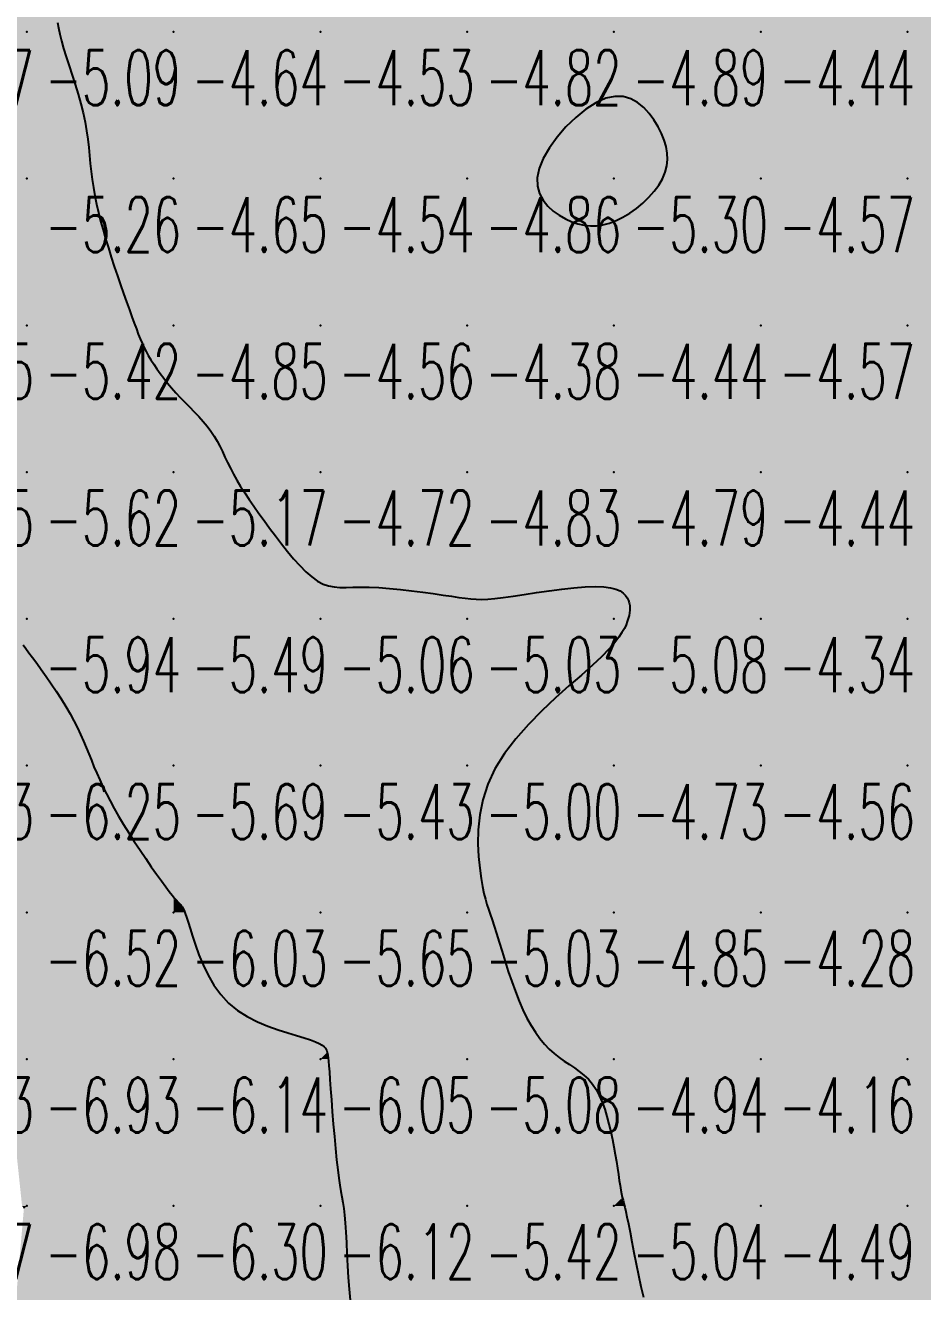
# Model space of a CAD drawing. Header units: millimetres. Extents: x 88261 to 90953, y 390274 to 392322.
# Drawn here: x 90060.1 to 90121.3, y 391551.4 to 391637.7 of the extents above; entities that cross this region are included whole.
import ezdxf
from ezdxf.enums import TextEntityAlignment as Align

# ---------------------------------------------------------------- set-up
doc = ezdxf.new("R2010")
doc.units = ezdxf.units.MM
doc.header["$LTSCALE"] = 25
for name, color, linetype in [('CN_03_00', 7, 'Continuous'), ('CN_04_00', 242, 'Continuous'), ('COTEAlt', 7, 'Continuous'), ('TN_COLORIAGE', 7, 'Continuous')]:
    doc.layers.add(name, color=color, linetype=linetype)
doc.styles.add('Simplex 1.0', font='Simplex.shx', dxfattribs={"width": 0.99, "height": 2.5})
doc.styles.get("Standard").update_dxf_attribs({"font": 'times.ttf'})

# ---------------------------------------------------------------- blocks, each defined once
blk = doc.blocks.new('COTE')
at = {"color": 0}
blk.add_point((0, 0), dxfattribs=at)
at = {"layer": 'COTEAlt'}
blk.add_attdef('ALT', text='', height=3.75, dxfattribs=at).set_placement((1.25, -1.25), align=Align.TOP_LEFT)

msp = doc.modelspace()

# ---------------------------------------------------------------- linework, layer by layer
at = {"layer": 'CN_03_00', "elevation": -6, "flags": 128}
msp.add_lwpolyline([(90059.999, 391595.463), (90060.183, 391595.22), (90060.397, 391594.936), (90060.644, 391594.602), (90060.927, 391594.217), (90061.237, 391593.785), (90061.567, 391593.317), (90061.908, 391592.823), (90062.25, 391592.312), (90062.585, 391591.793), (90062.905, 391591.276), (90063.2, 391590.77), (90063.464, 391590.283), (90063.7, 391589.813), (90063.913, 391589.357), (90064.109, 391588.912), (90064.293, 391588.474), (90064.47, 391588.039), (90064.646, 391587.605), (90064.827, 391587.167), (90065.016, 391586.723), (90065.218, 391586.269), (90065.435, 391585.804), (90065.669, 391585.326), (90065.923, 391584.832), (90066.2, 391584.32), (90066.503, 391583.788), (90066.833, 391583.233), (90067.192, 391582.656), (90067.572, 391582.066), (90067.961, 391581.478), (90068.352, 391580.903), (90068.732, 391580.353), (90069.092, 391579.843), (90069.423, 391579.384), (90069.713, 391578.99), (90069.956, 391578.668), (90070.154, 391578.414), (90070.314, 391578.217), (90070.441, 391578.068), (90070.541, 391577.956), (90070.621, 391577.871), (90070.685, 391577.804), (90070.74, 391577.746), (90070.792, 391577.685), (90070.844, 391577.609), (90070.9, 391577.506), (90070.964, 391577.363), (90071.041, 391577.169), (90071.133, 391576.909), (90071.245, 391576.572), (90071.38, 391576.144), (90071.543, 391575.62), (90071.74, 391575.017), (90071.977, 391574.359), (90072.261, 391573.669), (90072.598, 391572.97), (90072.994, 391572.287), (90073.456, 391571.644), (90073.99, 391571.063), (90074.598, 391570.563), (90075.262, 391570.14), (90075.96, 391569.785), (90076.668, 391569.488), (90077.364, 391569.24), (90078.025, 391569.033), (90078.629, 391568.855), (90079.153, 391568.699), (90079.58, 391568.556), (90079.916, 391568.424), (90080.173, 391568.302), (90080.363, 391568.189), (90080.497, 391568.084), (90080.589, 391567.987), (90080.648, 391567.896), (90080.689, 391567.81), (90080.719, 391567.726), (90080.744, 391567.63), (90080.766, 391567.505), (90080.787, 391567.334), (90080.808, 391567.101), (90080.832, 391566.788), (90080.862, 391566.379), (90080.899, 391565.858), (90080.946, 391565.215), (90081, 391564.473), (90081.062, 391563.665), (90081.129, 391562.82), (90081.2, 391561.969), (90081.275, 391561.145), (90081.351, 391560.378), (90081.428, 391559.698), (90081.504, 391559.128), (90081.579, 391558.648), (90081.65, 391558.231), (90081.719, 391557.848), (90081.783, 391557.47), (90081.842, 391557.069), (90081.896, 391556.616), (90081.942, 391556.083), (90081.982, 391555.451), (90082.018, 391554.737), (90082.055, 391553.966), (90082.095, 391553.163), (90082.142, 391552.355), (90082.202, 391551.568), (90082.277, 391550.826)], dxfattribs=at)
at = {"layer": 'CN_04_00', "elevation": -5, "flags": 128}
msp.add_lwpolyline([(90062.339, 391637.88), (90062.404, 391637.509), (90062.489, 391637.093), (90062.603, 391636.627), (90062.752, 391636.106), (90062.929, 391635.538), (90063.126, 391634.933), (90063.334, 391634.301), (90063.544, 391633.653), (90063.746, 391632.999), (90063.932, 391632.349), (90064.093, 391631.714), (90064.222, 391631.1), (90064.323, 391630.508), (90064.402, 391629.932), (90064.467, 391629.37), (90064.522, 391628.818), (90064.576, 391628.271), (90064.633, 391627.725), (90064.701, 391627.178), (90064.785, 391626.626), (90064.886, 391626.067), (90065.002, 391625.5), (90065.134, 391624.925), (90065.281, 391624.34), (90065.442, 391623.745), (90065.616, 391623.139), (90065.804, 391622.52), (90066.003, 391621.89), (90066.211, 391621.255), (90066.424, 391620.624), (90066.637, 391620.005), (90066.847, 391619.407), (90067.049, 391618.838), (90067.239, 391618.307), (90067.414, 391617.822), (90067.571, 391617.388), (90067.713, 391617.001), (90067.845, 391616.652), (90067.972, 391616.333), (90068.098, 391616.035), (90068.23, 391615.75), (90068.371, 391615.47), (90068.526, 391615.187), (90068.7, 391614.894), (90068.892, 391614.59), (90069.102, 391614.279), (90069.33, 391613.961), (90069.574, 391613.637), (90069.835, 391613.311), (90070.111, 391612.984), (90070.402, 391612.656), (90070.706, 391612.33), (90071.02, 391612.006), (90071.337, 391611.681), (90071.652, 391611.357), (90071.959, 391611.03), (90072.254, 391610.702), (90072.53, 391610.371), (90072.782, 391610.036), (90073.007, 391609.696), (90073.21, 391609.351), (90073.397, 391608.999), (90073.574, 391608.639), (90073.75, 391608.272), (90073.929, 391607.894), (90074.12, 391607.506), (90074.328, 391607.107), (90074.56, 391606.695), (90074.815, 391606.27), (90075.093, 391605.832), (90075.393, 391605.38), (90075.713, 391604.913), (90076.054, 391604.431), (90076.413, 391603.934), (90076.791, 391603.421), (90077.185, 391602.893), (90077.592, 391602.362), (90078.007, 391601.84), (90078.427, 391601.34), (90078.846, 391600.875), (90079.26, 391600.457), (90079.665, 391600.101), (90080.056, 391599.818), (90080.432, 391599.617), (90080.803, 391599.487), (90081.179, 391599.415), (90081.573, 391599.386), (90081.998, 391599.385), (90082.465, 391599.398), (90082.986, 391599.41), (90083.574, 391599.406), (90084.234, 391599.376), (90084.951, 391599.321), (90085.702, 391599.247), (90086.465, 391599.159), (90087.217, 391599.063), (90087.937, 391598.963), (90088.602, 391598.867), (90089.191, 391598.778), (90089.688, 391598.702), (90090.113, 391598.642), (90090.494, 391598.598), (90090.858, 391598.574), (90091.232, 391598.57), (90091.644, 391598.588), (90092.121, 391598.631), (90092.691, 391598.7), (90093.371, 391598.796), (90094.141, 391598.909), (90094.971, 391599.032), (90095.831, 391599.154), (90096.692, 391599.266), (90097.523, 391599.359), (90098.295, 391599.422), (90098.977, 391599.447), (90099.547, 391599.427), (90100.011, 391599.366), (90100.379, 391599.27), (90100.665, 391599.145), (90100.881, 391598.999), (90101.039, 391598.838), (90101.151, 391598.669), (90101.23, 391598.498), (90101.285, 391598.33), (90101.321, 391598.164), (90101.336, 391597.997), (90101.334, 391597.828), (90101.313, 391597.653), (90101.276, 391597.47), (90101.223, 391597.276), (90101.154, 391597.068), (90101.069, 391596.844), (90100.954, 391596.594), (90100.794, 391596.311), (90100.574, 391595.985), (90100.277, 391595.609), (90099.888, 391595.172), (90099.392, 391594.666), (90098.774, 391594.083), (90098.026, 391593.416), (90097.178, 391592.671), (90096.269, 391591.857), (90095.336, 391590.981), (90094.419, 391590.052), (90093.555, 391589.078), (90092.784, 391588.068), (90092.142, 391587.031), (90091.659, 391585.975), (90091.324, 391584.918), (90091.114, 391583.878), (90091.008, 391582.872), (90090.985, 391581.92), (90091.023, 391581.038), (90091.1, 391580.246), (90091.196, 391579.561), (90091.293, 391578.995), (90091.388, 391578.527), (90091.486, 391578.132), (90091.588, 391577.782), (90091.697, 391577.451), (90091.815, 391577.113), (90091.945, 391576.742), (90092.09, 391576.309), (90092.252, 391575.796), (90092.43, 391575.213), (90092.623, 391574.577), (90092.83, 391573.905), (90093.051, 391573.214), (90093.284, 391572.521), (90093.529, 391571.842), (90093.784, 391571.195), (90094.049, 391570.595), (90094.323, 391570.041), (90094.607, 391569.533), (90094.901, 391569.069), (90095.204, 391568.647), (90095.517, 391568.266), (90095.84, 391567.924), (90096.173, 391567.618), (90096.515, 391567.347), (90096.862, 391567.101), (90097.21, 391566.869), (90097.553, 391566.64), (90097.886, 391566.404), (90098.204, 391566.15), (90098.504, 391565.867), (90098.779, 391565.544), (90099.026, 391565.174), (90099.247, 391564.761), (90099.443, 391564.312), (90099.617, 391563.834), (90099.771, 391563.334), (90099.908, 391562.819), (90100.03, 391562.296), (90100.14, 391561.773), (90100.239, 391561.256), (90100.328, 391560.752), (90100.409, 391560.266), (90100.483, 391559.804), (90100.55, 391559.373), (90100.611, 391558.978), (90100.667, 391558.625), (90100.718, 391558.32), (90100.767, 391558.064), (90100.816, 391557.841), (90100.866, 391557.631), (90100.92, 391557.411), (90100.981, 391557.161), (90101.051, 391556.86), (90101.134, 391556.486), (90101.23, 391556.019), (90101.342, 391555.446), (90101.47, 391554.783), (90101.61, 391554.057), (90101.761, 391553.292), (90101.921, 391552.514), (90102.088, 391551.749), (90102.259, 391551.021)], dxfattribs=at)
msp.add_lwpolyline([(90097.374, 391624.305), (90097.796, 391624.16), (90098.217, 391624.064), (90098.639, 391624.019), (90099.066, 391624.027), (90099.498, 391624.089), (90099.94, 391624.206), (90100.392, 391624.379), (90100.856, 391624.61), (90101.322, 391624.891), (90101.78, 391625.216), (90102.218, 391625.577), (90102.627, 391625.967), (90102.994, 391626.379), (90103.309, 391626.805), (90103.561, 391627.238), (90103.742, 391627.673), (90103.853, 391628.109), (90103.897, 391628.546), (90103.878, 391628.985), (90103.8, 391629.427), (90103.667, 391629.873), (90103.482, 391630.324), (90103.248, 391630.78), (90102.97, 391631.238), (90102.645, 391631.68), (90102.275, 391632.083), (90101.857, 391632.424), (90101.39, 391632.68), (90100.873, 391632.83), (90100.307, 391632.849), (90099.688, 391632.716), (90099.022, 391632.416), (90098.33, 391631.971), (90097.639, 391631.41), (90096.977, 391630.764), (90096.37, 391630.063), (90095.845, 391629.335), (90095.429, 391628.612), (90095.15, 391627.924), (90095.025, 391627.294), (90095.043, 391626.726), (90095.181, 391626.218), (90095.42, 391625.767), (90095.736, 391625.372), (90096.111, 391625.031), (90096.522, 391624.741), (90096.949, 391624.499), (90097.374, 391624.305)], close=True, dxfattribs=at)
at = {"layer": 'TN_COLORIAGE', "color": 131}
for points in [[(90062.362, 391639.353, -4.64), (90062.199, 391637.239, -4.64), (90070.249, 391647.239, -4.64), (90070.249, 391637.239, -4.64)], [(90070.249, 391637.239, -4.724), (90080.249, 391637.239, -4.724), (90080.249, 391647.239, -4.724)], [(90070.249, 391647.239, -4.724), (90070.249, 391637.239, -4.724), (90080.249, 391647.239, -4.724)], [(90080.249, 391647.239, -4.686), (90080.249, 391637.239, -4.686), (90090.249, 391647.239, -4.686)], [(90080.249, 391637.239, -4.686), (90090.249, 391637.239, -4.686), (90090.249, 391647.239, -4.686)], [(90090.249, 391647.239, -4.353), (90090.249, 391637.239, -4.353), (90100.249, 391647.239, -4.353)], [(90090.249, 391637.239, -4.353), (90100.249, 391637.239, -4.353), (90100.249, 391647.239, -4.353)], [(90100.249, 391647.239, -4.258), (90100.249, 391637.239, -4.258), (90110.249, 391647.239, -4.258)], [(90100.249, 391637.239, -4.258), (90110.249, 391637.239, -4.258), (90110.249, 391647.239, -4.258)], [(90110.249, 391647.239, -4.339), (90110.249, 391637.239, -4.339), (90120.249, 391647.239, -4.339)], [(90110.249, 391637.239, -4.339), (90120.249, 391637.239, -4.339), (90120.249, 391647.239, -4.339)], [(90120.249, 391637.239, -4), (90128.062, 391645.053, -4), (90120.249, 391647.239, -4), (90128.007, 391647.239, -4)], [(90120.249, 391637.239, -4), (90128.062, 391645.053, -4), (90130.249, 391637.239, -4), (90130.249, 391644.438, -4)], [(90062.199, 391637.239, -4.64), (90064.46, 391631.451, -4.64), (90070.249, 391637.239, -4.64)], [(90064.52, 391627.239, -4.64), (90064.46, 391631.451, -4.64), (90070.249, 391627.239, -4.64), (90070.249, 391637.239, -4.64)], [(90070.249, 391637.239, -4.53), (90070.249, 391627.239, -4.53), (90080.249, 391637.239, -4.53)], [(90070.249, 391627.239, -4.53), (90080.249, 391627.239, -4.53), (90080.249, 391637.239, -4.53)], [(90080.249, 391627.239, -4.816), (90090.249, 391627.239, -4.816), (90090.249, 391637.239, -4.816)], [(90080.249, 391637.239, -4.816), (90080.249, 391627.239, -4.816), (90090.249, 391637.239, -4.816)], [(90100.249, 391634.585, -4.862), (90093.411, 391627.239, -4.862), (90100.249, 391637.239, -4.862), (90090.249, 391627.239, -4.862)], [(90090.249, 391637.239, -4.892), (90090.249, 391627.239, -4.892), (90100.249, 391637.239, -4.892)], [(90100.249, 391634.585, -4.438), (90103.723, 391630.714, -4.438), (90100.249, 391637.239, -4.438), (90110.249, 391637.239, -4.438)], [(90104.349, 391627.239, -4.438), (90103.723, 391630.714, -4.438), (90110.249, 391627.239, -4.438), (90110.249, 391637.239, -4.438)], [(90110.249, 391637.239, -4.35), (90110.249, 391627.239, -4.35), (90120.249, 391637.239, -4.35)], [(90110.249, 391627.239, -4.35), (90120.249, 391627.239, -4.35), (90120.249, 391637.239, -4.35)], [(90120.249, 391637.239, -4.251), (90120.249, 391627.239, -4.251), (90130.249, 391637.239, -4.251)], [(90120.249, 391627.239, -4.251), (90130.249, 391627.239, -4.251), (90130.249, 391637.239, -4.251)], [(90064.52, 391627.239, -4.649), (90065.67, 391622.661, -4.649), (90070.249, 391627.239, -4.649)], [(90067.623, 391617.239, -4.649), (90065.67, 391622.661, -4.649), (90070.249, 391617.239, -4.649), (90070.249, 391627.239, -4.649)], [(90070.249, 391627.239, -4.541), (90070.249, 391617.239, -4.541), (90080.249, 391627.239, -4.541)], [(90070.249, 391617.239, -4.541), (90080.249, 391617.239, -4.541), (90080.249, 391627.239, -4.541)], [(90080.249, 391627.239, -4.862), (90080.249, 391617.239, -4.862), (90090.249, 391627.239, -4.862)], [(90080.249, 391617.239, -4.862), (90090.249, 391617.239, -4.862), (90090.249, 391627.239, -4.862)], [(90093.411, 391627.239, -4.376), (90097.009, 391623.999, -4.376), (90090.249, 391627.239, -4.376), (90090.249, 391617.239, -4.376)], [(90104.349, 391627.239, -4.439), (90100.249, 391623.759, -4.439), (90110.249, 391627.239, -4.439), (90100.249, 391617.239, -4.439)], [(90100.249, 391617.239, -4.57), (90110.249, 391617.239, -4.57), (90110.249, 391627.239, -4.57)], [(90110.249, 391627.239, -4.355), (90110.249, 391617.239, -4.355), (90120.249, 391627.239, -4.355)], [(90110.249, 391617.239, -4.355), (90120.249, 391617.239, -4.355), (90120.249, 391627.239, -4.355)], [(90120.249, 391627.239, -4.036), (90120.249, 391617.239, -4.036), (90130.249, 391627.239, -4.036)], [(90120.249, 391617.239, -4), (90129.04, 391617.239, -4), (90130.249, 391627.239, -4), (90130.249, 391624.124, -4)], [(90100.249, 391623.759, -4.376), (90097.009, 391623.999, -4.376), (90100.249, 391617.239, -4.376), (90090.249, 391617.239, -4.376)], [(90067.623, 391617.239, -4.852), (90068.321, 391615.312, -4.852), (90070.249, 391617.239, -4.852)], [(90070.249, 391612.635, -4.852), (90068.321, 391615.312, -4.852), (90070.249, 391617.239, -4.852)], [(90070.249, 391612.635, -4.564), (90073.094, 391610.085, -4.564), (90070.249, 391617.239, -4.564), (90080.249, 391617.239, -4.564)], [(90074.067, 391607.239, -4.564), (90073.094, 391610.085, -4.564), (90080.249, 391607.239, -4.564), (90080.249, 391617.239, -4.564)], [(90080.249, 391617.239, -4.376), (90080.249, 391607.239, -4.376), (90090.249, 391617.239, -4.376)], [(90080.249, 391607.239, -4.376), (90090.249, 391607.239, -4.376), (90090.249, 391617.239, -4.376)], [(90090.249, 391617.239, -4.439), (90090.249, 391607.239, -4.439), (90100.249, 391617.239, -4.439)], [(90090.249, 391607.239, -4.439), (90100.249, 391607.239, -4.439), (90100.249, 391617.239, -4.439)], [(90100.249, 391617.239, -4.57), (90100.249, 391607.239, -4.57), (90110.249, 391617.239, -4.57)], [(90100.249, 391607.239, -4.57), (90110.249, 391607.239, -4.57), (90110.249, 391617.239, -4.57)], [(90110.249, 391617.239, -4.586), (90110.249, 391607.239, -4.586), (90120.249, 391617.239, -4.586)], [(90110.249, 391607.239, -4.586), (90120.249, 391607.239, -4.586), (90120.249, 391617.239, -4.586)], [(90120.249, 391617.239, -4), (90129.04, 391617.239, -4), (90120.249, 391607.239, -4), (90128.64, 391615.63, -4)], [(90128.167, 391607.239, -4.42), (90128.64, 391615.63, -4.42), (90120.249, 391607.239, -4.42)], [(90074.067, 391607.239, -4.719), (90076.607, 391603.598, -4.719), (90080.249, 391607.239, -4.719)], [(90080.249, 391598.895, -4.719), (90076.607, 391603.598, -4.719), (90080.249, 391607.239, -4.719)], [(90082.736, 391599.727, -4.719), (90080.249, 391598.895, -4.719), (90090.249, 391607.239, -4.719), (90080.249, 391607.239, -4.719)], [(90090.249, 391598.635, -4.832), (90082.736, 391599.727, -4.832), (90090.249, 391607.239, -4.832)], [(90090.249, 391598.635, -4.793), (90091.412, 391598.402, -4.793), (90090.249, 391607.239, -4.793), (90100.249, 391607.239, -4.793)], [(90091.412, 391598.402, -4.793), (90100.249, 391599.959, -4.793), (90100.249, 391607.239, -4.793)], [(90100.249, 391599.959, -4.436), (90101.456, 391598.447, -4.436), (90100.249, 391607.239, -4.436), (90110.249, 391607.239, -4.436)], [(90101.456, 391598.447, -4.344), (90101.305, 391597.239, -4.344), (90110.249, 391607.239, -4.344), (90110.249, 391597.239, -4.344)], [(90110.249, 391607.239, -4.42), (90110.249, 391597.239, -4.42), (90120.249, 391607.239, -4.42)], [(90110.249, 391597.239, -4.42), (90120.249, 391597.239, -4.42), (90120.249, 391607.239, -4.42)], [(90120.249, 391597.239, -4), (90128.867, 391605.858, -4), (90120.249, 391607.239, -4), (90128.167, 391607.239, -4)], [(90128.867, 391605.858, -4.69), (90129.79, 391597.239, -4.69), (90120.249, 391597.239, -4.69)], [(90100.249, 391595.004, -4.344), (90101.305, 391597.239, -4.344), (90100.249, 391587.239, -4.344), (90110.249, 391597.239, -4.344)], [(90100.249, 391587.239, -4.344), (90110.249, 391587.239, -4.344), (90110.249, 391597.239, -4.344)], [(90110.249, 391597.239, -4.69), (90110.249, 391587.239, -4.69), (90120.249, 391597.239, -4.69)], [(90110.249, 391587.239, -4.69), (90120.249, 391587.239, -4.69), (90120.249, 391597.239, -4.69)], [(90120.249, 391597.239, -4), (90129.79, 391597.239, -4), (90120.249, 391587.239, -4), (90129.764, 391596.754, -4)], [(90120.249, 391587.239, -4), (90129.764, 391596.754, -4), (90130.249, 391587.239, -4), (90130.249, 391596.442, -4)], [(90090.343, 391587.239, -4.731), (90100.249, 391595.004, -4.731), (90100.249, 391587.239, -4.731)], [(90090.343, 391587.239, -4.731), (90091.232, 391578.222, -4.731), (90100.249, 391587.239, -4.731)], [(90091.907, 391577.239, -4.731), (90091.232, 391578.222, -4.731), (90100.249, 391577.239, -4.731), (90100.249, 391587.239, -4.731)], [(90100.249, 391587.239, -4.564), (90100.249, 391577.239, -4.564), (90110.249, 391587.239, -4.564)], [(90100.249, 391577.239, -4.564), (90110.249, 391577.239, -4.564), (90110.249, 391587.239, -4.564)], [(90110.249, 391587.239, -4.651), (90110.249, 391577.239, -4.651), (90120.249, 391587.239, -4.651)], [(90110.249, 391577.239, -4.651), (90120.249, 391577.239, -4.651), (90120.249, 391587.239, -4.651)], [(90120.249, 391587.239, -4.383), (90120.249, 391577.239, -4.383), (90130.249, 391587.239, -4.383)], [(90120.249, 391577.239, -4.383), (90130.249, 391577.239, -4.383), (90130.249, 391587.239, -4.383)], [(90091.907, 391577.239, -4.852), (90093.683, 391570.673, -4.852), (90100.249, 391577.239, -4.852)], [(90096.067, 391567.239, -4.852), (90093.683, 391570.673, -4.852), (90100.249, 391567.239, -4.852), (90100.249, 391577.239, -4.852)], [(90100.249, 391577.239, -4.277), (90100.249, 391567.239, -4.277), (90110.249, 391577.239, -4.277)], [(90100.249, 391567.239, -4.277), (90110.249, 391567.239, -4.277), (90110.249, 391577.239, -4.277)], [(90110.249, 391577.239, -4.536), (90110.249, 391567.239, -4.536), (90120.249, 391577.239, -4.536)], [(90110.249, 391567.239, -4.536), (90120.249, 391567.239, -4.536), (90120.249, 391577.239, -4.536)], [(90120.249, 391577.239, -4.473), (90120.249, 391567.239, -4.473), (90130.249, 391577.239, -4.473)], [(90120.249, 391567.239, -4.473), (90130.249, 391567.239, -4.473), (90130.249, 391577.239, -4.473)], [(90096.067, 391567.239, -4.944), (90099.089, 391566.08, -4.944), (90100.249, 391567.239, -4.944)], [(90100.249, 391561.704, -4.944), (90099.089, 391566.08, -4.944), (90100.249, 391567.239, -4.944)], [(90100.249, 391561.704, -4.157), (90100.753, 391557.743, -4.157), (90100.249, 391567.239, -4.157), (90110.249, 391567.239, -4.157)], [(90101.051, 391557.239, -4.157), (90100.753, 391557.743, -4.157), (90110.249, 391557.239, -4.157), (90110.249, 391567.239, -4.157)], [(90110.249, 391567.239, -4.013), (90110.249, 391557.239, -4.013), (90120.249, 391567.239, -4.013)], [(90110.249, 391557.239, -4.013), (90120.249, 391557.239, -4.013), (90120.249, 391567.239, -4.013)], [(90120.249, 391567.239, -4.389), (90120.249, 391557.239, -4.389), (90130.249, 391567.239, -4.389)], [(90120.249, 391557.239, -4.389), (90130.249, 391557.239, -4.389), (90130.249, 391567.239, -4.389)], [(90101.051, 391557.239, -4.487), (90102.424, 391549.415, -4.487), (90110.249, 391557.239, -4.487)], [(90103.856, 391547.239, -4.487), (90102.424, 391549.415, -4.487), (90110.249, 391547.239, -4.487), (90110.249, 391557.239, -4.487)], [(90110.249, 391557.239, -4.096), (90110.249, 391547.239, -4.096), (90120.249, 391557.239, -4.096)], [(90110.249, 391547.239, -4.096), (90120.249, 391547.239, -4.096), (90120.249, 391557.239, -4.096)], [(90120.249, 391557.239, -4.233), (90120.249, 391547.239, -4.233), (90130.249, 391557.239, -4.233)], [(90130.249, 391557.239, -4), (90130.249, 391552.87, -4), (90120.249, 391547.239, -4), (90123.079, 391547.239, -4)]]:
    msp.add_solid(points, dxfattribs=at)
at = {"layer": 'TN_COLORIAGE', "color": 141}
for points in [[(90050.249, 391637.239, -5), (90058.012, 391645.003, -5), (90060.249, 391637.239, -5), (90060.249, 391641.16, -5)], [(90062.362, 391639.353, -5.087), (90060.249, 391641.16, -5.087), (90060.249, 391637.239, -5.087)], [(90062.199, 391637.239, -5.087), (90062.362, 391639.353, -5.087), (90060.249, 391637.239, -5.087)], [(90050.249, 391637.239, -5.087), (90050.249, 391627.239, -5.087), (90060.249, 391637.239, -5.087)], [(90050.249, 391627.239, -5.087), (90060.249, 391627.239, -5.087), (90060.249, 391637.239, -5.087)], [(90060.249, 391627.239, -5), (90064.46, 391631.451, -5), (90060.249, 391637.239, -5), (90062.199, 391637.239, -5)], [(90093.411, 391627.239, -5.299), (90100.249, 391634.585, -5.299), (90100.249, 391627.239, -5.299)], [(90103.723, 391630.714, -5.299), (90100.249, 391634.585, -5.299), (90100.249, 391627.239, -5.299)], [(90064.46, 391631.451, -5.262), (90064.52, 391627.239, -5.262), (90060.249, 391627.239, -5.262)], [(90103.723, 391630.714, -5.299), (90104.349, 391627.239, -5.299), (90100.249, 391627.239, -5.299)], [(90050.249, 391617.239, -5.262), (90060.249, 391617.239, -5.262), (90060.249, 391627.239, -5.262)], [(90050.249, 391627.239, -5.262), (90050.249, 391617.239, -5.262), (90060.249, 391627.239, -5.262)], [(90060.249, 391617.239, -5), (90065.67, 391622.661, -5), (90060.249, 391627.239, -5), (90064.52, 391627.239, -5)], [(90097.009, 391623.999, -5.299), (90093.411, 391627.239, -5.299), (90100.249, 391627.239, -5.299)], [(90097.009, 391623.999, -5.299), (90100.249, 391623.759, -5.299), (90100.249, 391627.239, -5.299)], [(90100.249, 391623.759, -5.299), (90104.349, 391627.239, -5.299), (90100.249, 391627.239, -5.299)], [(90065.67, 391622.661, -5.415), (90067.623, 391617.239, -5.415), (90060.249, 391617.239, -5.415)], [(90050.249, 391613.375, -5.415), (90053.211, 391610.201, -5.415), (90050.249, 391617.239, -5.415), (90060.249, 391617.239, -5.415)], [(90054.176, 391607.239, -5.415), (90053.211, 391610.201, -5.415), (90060.249, 391607.239, -5.415), (90060.249, 391617.239, -5.415)], [(90060.249, 391607.239, -5), (90068.321, 391615.312, -5), (90060.249, 391617.239, -5), (90067.623, 391617.239, -5)], [(90060.249, 391607.239, -5), (90068.321, 391615.312, -5), (90070.249, 391607.239, -5), (90070.249, 391612.635, -5)], [(90073.094, 391610.085, -5.173), (90070.249, 391612.635, -5.173), (90070.249, 391607.239, -5.173)], [(90073.094, 391610.085, -5.173), (90074.067, 391607.239, -5.173), (90070.249, 391607.239, -5.173)], [(90054.176, 391607.239, -5.62), (90055.438, 391602.429, -5.62), (90060.249, 391607.239, -5.62)], [(90058.882, 391597.239, -5.62), (90055.438, 391602.429, -5.62), (90060.249, 391597.239, -5.62), (90060.249, 391607.239, -5.62)], [(90060.249, 391607.239, -5.173), (90060.249, 391597.239, -5.173), (90070.249, 391607.239, -5.173)], [(90060.249, 391597.239, -5.173), (90070.249, 391597.239, -5.173), (90070.249, 391607.239, -5.173)], [(90070.249, 391597.239, -5), (90076.607, 391603.598, -5), (90070.249, 391607.239, -5), (90074.067, 391607.239, -5)], [(90070.249, 391597.239, -5), (90076.607, 391603.598, -5), (90080.249, 391597.239, -5), (90080.249, 391598.895, -5)], [(90100.249, 391597.239, -5), (90100.249, 391599.959, -5), (90090.249, 391597.239, -5), (90091.412, 391598.402, -5)], [(90101.456, 391598.447, -5.077), (90100.249, 391599.959, -5.077), (90100.249, 391597.239, -5.077)], [(90080.249, 391598.895, -5.056), (90082.736, 391599.727, -5.056), (90080.249, 391597.239, -5.056)], [(90080.249, 391597.239, -5), (90082.736, 391599.727, -5), (90090.249, 391597.239, -5), (90090.249, 391598.635, -5)], [(90091.412, 391598.402, -5.027), (90090.249, 391598.635, -5.027), (90090.249, 391597.239, -5.027)], [(90101.305, 391597.239, -5.077), (90101.456, 391598.447, -5.077), (90100.249, 391597.239, -5.077)], [(90058.882, 391597.239, -5.935), (90059.314, 391596.304, -5.935), (90060.249, 391597.239, -5.935)], [(90060.249, 391595.191, -5.935), (90059.314, 391596.304, -5.935), (90060.249, 391597.239, -5.935)], [(90060.249, 391595.191, -5.49), (90063.557, 391590.547, -5.49), (90060.249, 391597.239, -5.49), (90070.249, 391597.239, -5.49)], [(90064.724, 391587.239, -5.49), (90063.557, 391590.547, -5.49), (90070.249, 391587.239, -5.49), (90070.249, 391597.239, -5.49)], [(90070.249, 391597.239, -5.056), (90070.249, 391587.239, -5.056), (90080.249, 391597.239, -5.056)], [(90070.249, 391587.239, -5.056), (90080.249, 391587.239, -5.056), (90080.249, 391597.239, -5.056)], [(90080.249, 391597.239, -5.027), (90080.249, 391587.239, -5.027), (90090.249, 391597.239, -5.027)], [(90080.249, 391587.239, -5.027), (90090.249, 391587.239, -5.027), (90090.249, 391597.239, -5.027)], [(90090.249, 391597.239, -5.077), (90090.249, 391587.239, -5.077), (90100.249, 391597.239, -5.077)], [(90100.249, 391597.239, -5), (90100.249, 391595.004, -5), (90090.249, 391587.239, -5), (90090.343, 391587.239, -5)], [(90101.305, 391597.239, -5.077), (90100.249, 391595.004, -5.077), (90100.249, 391597.239, -5.077)], [(90064.724, 391587.239, -5.689), (90066.507, 391583.497, -5.689), (90070.249, 391587.239, -5.689)], [(90070.249, 391578.169, -5.689), (90066.507, 391583.497, -5.689), (90070.249, 391587.239, -5.689)], [(90070.249, 391578.169, -5.427), (90070.776, 391577.767, -5.427), (90070.249, 391587.239, -5.427), (90080.249, 391587.239, -5.427)], [(90071.088, 391577.239, -5.427), (90070.776, 391577.767, -5.427), (90080.249, 391577.239, -5.427), (90080.249, 391587.239, -5.427)], [(90080.249, 391587.239, -5.003), (90080.249, 391577.239, -5.003), (90090.249, 391587.239, -5.003)], [(90080.249, 391577.239, -5.003), (90090.249, 391577.239, -5.003), (90090.249, 391587.239, -5.003)], [(90090.249, 391577.239, -5), (90091.232, 391578.222, -5), (90090.249, 391587.239, -5), (90090.343, 391587.239, -5)], [(90091.232, 391578.222, -5.029), (90091.907, 391577.239, -5.029), (90090.249, 391577.239, -5.029)], [(90071.088, 391577.239, -5.652), (90073.151, 391570.141, -5.652), (90080.249, 391577.239, -5.652)], [(90080.249, 391568.573, -5.652), (90073.151, 391570.141, -5.652), (90080.249, 391577.239, -5.652)], [(90080.249, 391568.573, -5.029), (90080.771, 391567.762, -5.029), (90080.249, 391577.239, -5.029), (90090.249, 391577.239, -5.029)], [(90080.797, 391567.239, -5.029), (90080.771, 391567.762, -5.029), (90090.249, 391567.239, -5.029), (90090.249, 391577.239, -5.029)], [(90090.249, 391567.239, -5), (90093.683, 391570.673, -5), (90090.249, 391577.239, -5), (90091.907, 391577.239, -5)], [(90093.683, 391570.673, -5.077), (90096.067, 391567.239, -5.077), (90090.249, 391567.239, -5.077)], [(90080.797, 391567.239, -5.077), (90081.437, 391558.428, -5.077), (90090.249, 391567.239, -5.077)], [(90082.023, 391557.239, -5.077), (90081.437, 391558.428, -5.077), (90090.249, 391557.239, -5.077), (90090.249, 391567.239, -5.077)], [(90090.249, 391557.239, -5), (90099.089, 391566.08, -5), (90090.249, 391567.239, -5), (90096.067, 391567.239, -5)], [(90090.249, 391557.239, -5), (90099.089, 391566.08, -5), (90100.249, 391557.239, -5), (90100.249, 391561.704, -5)], [(90100.753, 391557.743, -5.045), (90100.249, 391561.704, -5.045), (90100.249, 391557.239, -5.045)], [(90100.753, 391557.743, -5.045), (90101.051, 391557.239, -5.045), (90100.249, 391557.239, -5.045)], [(90082.023, 391557.239, -5.423), (90082.125, 391549.115, -5.423), (90090.249, 391557.239, -5.423)], [(90083.703, 391547.239, -5.423), (90082.125, 391549.115, -5.423), (90090.249, 391547.239, -5.423), (90090.249, 391557.239, -5.423)], [(90090.249, 391557.239, -5.045), (90090.249, 391547.239, -5.045), (90100.249, 391557.239, -5.045)], [(90090.249, 391547.239, -5.045), (90100.249, 391547.239, -5.045), (90100.249, 391557.239, -5.045)], [(90100.249, 391547.239, -5), (90102.424, 391549.415, -5), (90100.249, 391557.239, -5), (90101.051, 391557.239, -5)]]:
    msp.add_solid(points, dxfattribs=at)
at = {"layer": 'TN_COLORIAGE', "color": 151}
for points in [[(90050.249, 391587.239, -6), (90059.314, 391596.304, -6), (90060.249, 391587.239, -6), (90060.249, 391595.191, -6)], [(90063.557, 391590.547, -6.252), (90060.249, 391595.191, -6.252), (90060.249, 391587.239, -6.252)], [(90063.557, 391590.547, -6.252), (90064.724, 391587.239, -6.252), (90060.249, 391587.239, -6.252)], [(90050.249, 391577.471, -6.252), (90050.365, 391577.355, -6.252), (90050.249, 391587.239, -6.252), (90060.249, 391587.239, -6.252)], [(90050.428, 391577.239, -6.252), (90050.365, 391577.355, -6.252), (90060.249, 391577.239, -6.252), (90060.249, 391587.239, -6.252)], [(90060.249, 391577.239, -6), (90066.507, 391583.497, -6), (90060.249, 391587.239, -6), (90064.724, 391587.239, -6)], [(90060.249, 391577.239, -6), (90066.507, 391583.497, -6), (90070.249, 391577.239, -6), (90070.249, 391578.169, -6)], [(90070.776, 391577.767, -6.032), (90070.249, 391578.169, -6.032), (90070.249, 391577.239, -6.032)], [(90070.776, 391577.767, -6.032), (90071.088, 391577.239, -6.032), (90070.249, 391577.239, -6.032)], [(90050.428, 391577.239, -6.52), (90055.506, 391572.496, -6.52), (90060.249, 391577.239, -6.52)], [(90059.137, 391567.239, -6.52), (90055.506, 391572.496, -6.52), (90060.249, 391567.239, -6.52), (90060.249, 391577.239, -6.52)], [(90060.249, 391577.239, -6.032), (90060.249, 391567.239, -6.032), (90070.249, 391577.239, -6.032)], [(90060.249, 391567.239, -6.032), (90070.249, 391567.239, -6.032), (90070.249, 391577.239, -6.032)], [(90070.249, 391567.239, -6), (90073.151, 391570.141, -6), (90070.249, 391577.239, -6), (90071.088, 391577.239, -6)], [(90070.249, 391567.239, -6), (90073.151, 391570.141, -6), (90080.249, 391567.239, -6), (90080.249, 391568.573, -6)], [(90080.771, 391567.762, -6.054), (90080.249, 391568.573, -6.054), (90080.249, 391567.239, -6.054)], [(90059.007, 391565.998, -6.933), (90059.137, 391567.239, -6.933), (90060.249, 391567.239, -6.933)], [(90059.926, 391557.239, -6.933), (90059.007, 391565.998, -6.933), (90060.249, 391557.239, -6.933), (90060.249, 391567.239, -6.933)], [(90060.249, 391567.239, -6.142), (90060.249, 391557.239, -6.142), (90070.249, 391567.239, -6.142)], [(90060.249, 391557.239, -6.142), (90070.249, 391557.239, -6.142), (90070.249, 391567.239, -6.142)], [(90070.249, 391567.239, -6.054), (90070.249, 391557.239, -6.054), (90080.249, 391567.239, -6.054)], [(90070.249, 391557.239, -6.054), (90080.249, 391557.239, -6.054), (90080.249, 391567.239, -6.054)], [(90080.771, 391567.762, -6.054), (90080.797, 391567.239, -6.054), (90080.249, 391567.239, -6.054)], [(90080.249, 391557.239, -6), (90081.437, 391558.428, -6), (90080.249, 391567.239, -6), (90080.797, 391567.239, -6)], [(90081.437, 391558.428, -6.124), (90082.023, 391557.239, -6.124), (90080.249, 391557.239, -6.124)], [(90060.05, 391557.041, -6.909), (90059.195, 391547.239, -6.909), (90060.249, 391557.239, -6.909), (90060.249, 391547.239, -6.909)], [(90059.926, 391557.239, -6.984), (90060.05, 391557.041, -6.984), (90060.249, 391557.239, -6.984)], [(90060.249, 391557.239, -6.296), (90060.249, 391547.239, -6.296), (90070.249, 391557.239, -6.296)], [(90060.249, 391547.239, -6.296), (90070.249, 391547.239, -6.296), (90070.249, 391557.239, -6.296)], [(90070.249, 391557.239, -6.124), (90070.249, 391547.239, -6.124), (90080.249, 391557.239, -6.124)], [(90070.249, 391547.239, -6.124), (90080.249, 391547.239, -6.124), (90080.249, 391557.239, -6.124)], [(90080.249, 391547.239, -6), (90082.125, 391549.115, -6), (90080.249, 391557.239, -6), (90082.023, 391557.239, -6)]]:
    msp.add_solid(points, dxfattribs=at)

# ---------------------------------------------------------------- block references
at = {"layer": 'COTEAlt'}
ref = msp.add_blockref('COTE', (90050.249, 391637.239), dxfattribs=at)
ref.add_attrib('ALT', '-5.47', dxfattribs={"height": 3.75, "style": 'Simplex 1.0', "width": 0.6}).set_placement((90051.499, 391635.989), align=Align.TOP_LEFT)
ref = msp.add_blockref('COTE', (90060.249, 391637.239), dxfattribs=at)
ref.add_attrib('ALT', '-5.09', dxfattribs={"height": 3.75, "style": 'Simplex 1.0', "width": 0.6}).set_placement((90061.499, 391635.989), align=Align.TOP_LEFT)
ref = msp.add_blockref('COTE', (90070.249, 391637.239), dxfattribs=at)
ref.add_attrib('ALT', '-4.64', dxfattribs={"height": 3.75, "style": 'Simplex 1.0', "width": 0.6}).set_placement((90071.499, 391635.989), align=Align.TOP_LEFT)
ref = msp.add_blockref('COTE', (90080.249, 391637.239), dxfattribs=at)
ref.add_attrib('ALT', '-4.53', dxfattribs={"height": 3.75, "style": 'Simplex 1.0', "width": 0.6}).set_placement((90081.499, 391635.989), align=Align.TOP_LEFT)
ref = msp.add_blockref('COTE', (90090.249, 391637.239), dxfattribs=at)
ref.add_attrib('ALT', '-4.82', dxfattribs={"height": 3.75, "style": 'Simplex 1.0', "width": 0.6}).set_placement((90091.499, 391635.989), align=Align.TOP_LEFT)
ref = msp.add_blockref('COTE', (90100.249, 391637.239), dxfattribs=at)
ref.add_attrib('ALT', '-4.89', dxfattribs={"height": 3.75, "style": 'Simplex 1.0', "width": 0.6}).set_placement((90101.499, 391635.989), align=Align.TOP_LEFT)
ref = msp.add_blockref('COTE', (90110.249, 391637.239), dxfattribs=at)
ref.add_attrib('ALT', '-4.44', dxfattribs={"height": 3.75, "style": 'Simplex 1.0', "width": 0.6}).set_placement((90111.499, 391635.989), align=Align.TOP_LEFT)
ref = msp.add_blockref('COTE', (90120.249, 391637.239), dxfattribs=at)
ref.add_attrib('ALT', '-4.35', dxfattribs={"height": 3.75, "style": 'Simplex 1.0', "width": 0.6}).set_placement((90121.499, 391635.989), align=Align.TOP_LEFT)
ref = msp.add_blockref('COTE', (90060.249, 391627.239), dxfattribs=at)
ref.add_attrib('ALT', '-5.26', dxfattribs={"height": 3.75, "style": 'Simplex 1.0', "width": 0.6}).set_placement((90061.499, 391625.989), align=Align.TOP_LEFT)
ref = msp.add_blockref('COTE', (90070.249, 391627.239), dxfattribs=at)
ref.add_attrib('ALT', '-4.65', dxfattribs={"height": 3.75, "style": 'Simplex 1.0', "width": 0.6}).set_placement((90071.499, 391625.989), align=Align.TOP_LEFT)
ref = msp.add_blockref('COTE', (90080.249, 391627.239), dxfattribs=at)
ref.add_attrib('ALT', '-4.54', dxfattribs={"height": 3.75, "style": 'Simplex 1.0', "width": 0.6}).set_placement((90081.499, 391625.989), align=Align.TOP_LEFT)
ref = msp.add_blockref('COTE', (90090.249, 391627.239), dxfattribs=at)
ref.add_attrib('ALT', '-4.86', dxfattribs={"height": 3.75, "style": 'Simplex 1.0', "width": 0.6}).set_placement((90091.499, 391625.989), align=Align.TOP_LEFT)
ref = msp.add_blockref('COTE', (90100.249, 391627.239), dxfattribs=at)
ref.add_attrib('ALT', '-5.30', dxfattribs={"height": 3.75, "style": 'Simplex 1.0', "width": 0.6}).set_placement((90101.499, 391625.989), align=Align.TOP_LEFT)
ref = msp.add_blockref('COTE', (90110.249, 391627.239), dxfattribs=at)
ref.add_attrib('ALT', '-4.57', dxfattribs={"height": 3.75, "style": 'Simplex 1.0', "width": 0.6}).set_placement((90111.499, 391625.989), align=Align.TOP_LEFT)
ref = msp.add_blockref('COTE', (90120.249, 391627.239), dxfattribs=at)
ref.add_attrib('ALT', '-4.35', dxfattribs={"height": 3.75, "style": 'Simplex 1.0', "width": 0.6}).set_placement((90121.499, 391625.989), align=Align.TOP_LEFT)
ref = msp.add_blockref('COTE', (90050.249, 391617.239), dxfattribs=at)
ref.add_attrib('ALT', '-5.85', dxfattribs={"height": 3.75, "style": 'Simplex 1.0', "width": 0.6}).set_placement((90051.499, 391615.989), align=Align.TOP_LEFT)
ref = msp.add_blockref('COTE', (90060.249, 391617.239), dxfattribs=at)
ref.add_attrib('ALT', '-5.42', dxfattribs={"height": 3.75, "style": 'Simplex 1.0', "width": 0.6}).set_placement((90061.499, 391615.989), align=Align.TOP_LEFT)
ref = msp.add_blockref('COTE', (90070.249, 391617.239), dxfattribs=at)
ref.add_attrib('ALT', '-4.85', dxfattribs={"height": 3.75, "style": 'Simplex 1.0', "width": 0.6}).set_placement((90071.499, 391615.989), align=Align.TOP_LEFT)
ref = msp.add_blockref('COTE', (90080.249, 391617.239), dxfattribs=at)
ref.add_attrib('ALT', '-4.56', dxfattribs={"height": 3.75, "style": 'Simplex 1.0', "width": 0.6}).set_placement((90081.499, 391615.989), align=Align.TOP_LEFT)
ref = msp.add_blockref('COTE', (90090.249, 391617.239), dxfattribs=at)
ref.add_attrib('ALT', '-4.38', dxfattribs={"height": 3.75, "style": 'Simplex 1.0', "width": 0.6}).set_placement((90091.499, 391615.989), align=Align.TOP_LEFT)
ref = msp.add_blockref('COTE', (90100.249, 391617.239), dxfattribs=at)
ref.add_attrib('ALT', '-4.44', dxfattribs={"height": 3.75, "style": 'Simplex 1.0', "width": 0.6}).set_placement((90101.499, 391615.989), align=Align.TOP_LEFT)
ref = msp.add_blockref('COTE', (90110.249, 391617.239), dxfattribs=at)
ref.add_attrib('ALT', '-4.57', dxfattribs={"height": 3.75, "style": 'Simplex 1.0', "width": 0.6}).set_placement((90111.499, 391615.989), align=Align.TOP_LEFT)
ref = msp.add_blockref('COTE', (90120.249, 391617.239), dxfattribs=at)
ref.add_attrib('ALT', '-4.59', dxfattribs={"height": 3.75, "style": 'Simplex 1.0', "width": 0.6}).set_placement((90121.499, 391615.989), align=Align.TOP_LEFT)
ref = msp.add_blockref('COTE', (90050.249, 391607.239), dxfattribs=at)
ref.add_attrib('ALT', '-6.25', dxfattribs={"height": 3.75, "style": 'Simplex 1.0', "width": 0.6}).set_placement((90051.499, 391605.989), align=Align.TOP_LEFT)
ref = msp.add_blockref('COTE', (90060.249, 391607.239), dxfattribs=at)
ref.add_attrib('ALT', '-5.62', dxfattribs={"height": 3.75, "style": 'Simplex 1.0', "width": 0.6}).set_placement((90061.499, 391605.989), align=Align.TOP_LEFT)
ref = msp.add_blockref('COTE', (90070.249, 391607.239), dxfattribs=at)
ref.add_attrib('ALT', '-5.17', dxfattribs={"height": 3.75, "style": 'Simplex 1.0', "width": 0.6}).set_placement((90071.499, 391605.989), align=Align.TOP_LEFT)
ref = msp.add_blockref('COTE', (90080.249, 391607.239), dxfattribs=at)
ref.add_attrib('ALT', '-4.72', dxfattribs={"height": 3.75, "style": 'Simplex 1.0', "width": 0.6}).set_placement((90081.499, 391605.989), align=Align.TOP_LEFT)
ref = msp.add_blockref('COTE', (90090.249, 391607.239), dxfattribs=at)
ref.add_attrib('ALT', '-4.83', dxfattribs={"height": 3.75, "style": 'Simplex 1.0', "width": 0.6}).set_placement((90091.499, 391605.989), align=Align.TOP_LEFT)
ref = msp.add_blockref('COTE', (90100.249, 391607.239), dxfattribs=at)
ref.add_attrib('ALT', '-4.79', dxfattribs={"height": 3.75, "style": 'Simplex 1.0', "width": 0.6}).set_placement((90101.499, 391605.989), align=Align.TOP_LEFT)
ref = msp.add_blockref('COTE', (90110.249, 391607.239), dxfattribs=at)
ref.add_attrib('ALT', '-4.44', dxfattribs={"height": 3.75, "style": 'Simplex 1.0', "width": 0.6}).set_placement((90111.499, 391605.989), align=Align.TOP_LEFT)
ref = msp.add_blockref('COTE', (90120.249, 391607.239), dxfattribs=at)
ref.add_attrib('ALT', '-4.42', dxfattribs={"height": 3.75, "style": 'Simplex 1.0', "width": 0.6}).set_placement((90121.499, 391605.989), align=Align.TOP_LEFT)
ref = msp.add_blockref('COTE', (90060.249, 391597.239), dxfattribs=at)
ref.add_attrib('ALT', '-5.94', dxfattribs={"height": 3.75, "style": 'Simplex 1.0', "width": 0.6}).set_placement((90061.499, 391595.989), align=Align.TOP_LEFT)
ref = msp.add_blockref('COTE', (90070.249, 391597.239), dxfattribs=at)
ref.add_attrib('ALT', '-5.49', dxfattribs={"height": 3.75, "style": 'Simplex 1.0', "width": 0.6}).set_placement((90071.499, 391595.989), align=Align.TOP_LEFT)
ref = msp.add_blockref('COTE', (90080.249, 391597.239), dxfattribs=at)
ref.add_attrib('ALT', '-5.06', dxfattribs={"height": 3.75, "style": 'Simplex 1.0', "width": 0.6}).set_placement((90081.499, 391595.989), align=Align.TOP_LEFT)
ref = msp.add_blockref('COTE', (90090.249, 391597.239), dxfattribs=at)
ref.add_attrib('ALT', '-5.03', dxfattribs={"height": 3.75, "style": 'Simplex 1.0', "width": 0.6}).set_placement((90091.499, 391595.989), align=Align.TOP_LEFT)
ref = msp.add_blockref('COTE', (90100.249, 391597.239), dxfattribs=at)
ref.add_attrib('ALT', '-5.08', dxfattribs={"height": 3.75, "style": 'Simplex 1.0', "width": 0.6}).set_placement((90101.499, 391595.989), align=Align.TOP_LEFT)
ref = msp.add_blockref('COTE', (90110.249, 391597.239), dxfattribs=at)
ref.add_attrib('ALT', '-4.34', dxfattribs={"height": 3.75, "style": 'Simplex 1.0', "width": 0.6}).set_placement((90111.499, 391595.989), align=Align.TOP_LEFT)
ref = msp.add_blockref('COTE', (90120.249, 391597.239), dxfattribs=at)
ref.add_attrib('ALT', '-4.69', dxfattribs={"height": 3.75, "style": 'Simplex 1.0', "width": 0.6}).set_placement((90121.499, 391595.989), align=Align.TOP_LEFT)
ref = msp.add_blockref('COTE', (90050.249, 391587.239), dxfattribs=at)
ref.add_attrib('ALT', '-6.63', dxfattribs={"height": 3.75, "style": 'Simplex 1.0', "width": 0.6}).set_placement((90051.499, 391585.989), align=Align.TOP_LEFT)
ref = msp.add_blockref('COTE', (90060.249, 391587.239), dxfattribs=at)
ref.add_attrib('ALT', '-6.25', dxfattribs={"height": 3.75, "style": 'Simplex 1.0', "width": 0.6}).set_placement((90061.499, 391585.989), align=Align.TOP_LEFT)
ref = msp.add_blockref('COTE', (90070.249, 391587.239), dxfattribs=at)
ref.add_attrib('ALT', '-5.69', dxfattribs={"height": 3.75, "style": 'Simplex 1.0', "width": 0.6}).set_placement((90071.499, 391585.989), align=Align.TOP_LEFT)
ref = msp.add_blockref('COTE', (90080.249, 391587.239), dxfattribs=at)
ref.add_attrib('ALT', '-5.43', dxfattribs={"height": 3.75, "style": 'Simplex 1.0', "width": 0.6}).set_placement((90081.499, 391585.989), align=Align.TOP_LEFT)
ref = msp.add_blockref('COTE', (90090.249, 391587.239), dxfattribs=at)
ref.add_attrib('ALT', '-5.00', dxfattribs={"height": 3.75, "style": 'Simplex 1.0', "width": 0.6}).set_placement((90091.499, 391585.989), align=Align.TOP_LEFT)
ref = msp.add_blockref('COTE', (90100.249, 391587.239), dxfattribs=at)
ref.add_attrib('ALT', '-4.73', dxfattribs={"height": 3.75, "style": 'Simplex 1.0', "width": 0.6}).set_placement((90101.499, 391585.989), align=Align.TOP_LEFT)
ref = msp.add_blockref('COTE', (90110.249, 391587.239), dxfattribs=at)
ref.add_attrib('ALT', '-4.56', dxfattribs={"height": 3.75, "style": 'Simplex 1.0', "width": 0.6}).set_placement((90111.499, 391585.989), align=Align.TOP_LEFT)
ref = msp.add_blockref('COTE', (90120.249, 391587.239), dxfattribs=at)
ref.add_attrib('ALT', '-4.65', dxfattribs={"height": 3.75, "style": 'Simplex 1.0', "width": 0.6}).set_placement((90121.499, 391585.989), align=Align.TOP_LEFT)
ref = msp.add_blockref('COTE', (90060.249, 391577.239), dxfattribs=at)
ref.add_attrib('ALT', '-6.52', dxfattribs={"height": 3.75, "style": 'Simplex 1.0', "width": 0.6}).set_placement((90061.499, 391575.989), align=Align.TOP_LEFT)
ref = msp.add_blockref('COTE', (90070.249, 391577.239), dxfattribs=at)
ref.add_attrib('ALT', '-6.03', dxfattribs={"height": 3.75, "style": 'Simplex 1.0', "width": 0.6}).set_placement((90071.499, 391575.989), align=Align.TOP_LEFT)
ref = msp.add_blockref('COTE', (90080.249, 391577.239), dxfattribs=at)
ref.add_attrib('ALT', '-5.65', dxfattribs={"height": 3.75, "style": 'Simplex 1.0', "width": 0.6}).set_placement((90081.499, 391575.989), align=Align.TOP_LEFT)
ref = msp.add_blockref('COTE', (90090.249, 391577.239), dxfattribs=at)
ref.add_attrib('ALT', '-5.03', dxfattribs={"height": 3.75, "style": 'Simplex 1.0', "width": 0.6}).set_placement((90091.499, 391575.989), align=Align.TOP_LEFT)
ref = msp.add_blockref('COTE', (90100.249, 391577.239), dxfattribs=at)
ref.add_attrib('ALT', '-4.85', dxfattribs={"height": 3.75, "style": 'Simplex 1.0', "width": 0.6}).set_placement((90101.499, 391575.989), align=Align.TOP_LEFT)
ref = msp.add_blockref('COTE', (90110.249, 391577.239), dxfattribs=at)
ref.add_attrib('ALT', '-4.28', dxfattribs={"height": 3.75, "style": 'Simplex 1.0', "width": 0.6}).set_placement((90111.499, 391575.989), align=Align.TOP_LEFT)
ref = msp.add_blockref('COTE', (90120.249, 391577.239), dxfattribs=at)
ref.add_attrib('ALT', '-4.54', dxfattribs={"height": 3.75, "style": 'Simplex 1.0', "width": 0.6}).set_placement((90121.499, 391575.989), align=Align.TOP_LEFT)
ref = msp.add_blockref('COTE', (90050.249, 391567.239), dxfattribs=at)
ref.add_attrib('ALT', '-7.53', dxfattribs={"height": 3.75, "style": 'Simplex 1.0', "width": 0.6}).set_placement((90051.499, 391565.989), align=Align.TOP_LEFT)
ref = msp.add_blockref('COTE', (90060.249, 391567.239), dxfattribs=at)
ref.add_attrib('ALT', '-6.93', dxfattribs={"height": 3.75, "style": 'Simplex 1.0', "width": 0.6}).set_placement((90061.499, 391565.989), align=Align.TOP_LEFT)
ref = msp.add_blockref('COTE', (90070.249, 391567.239), dxfattribs=at)
ref.add_attrib('ALT', '-6.14', dxfattribs={"height": 3.75, "style": 'Simplex 1.0', "width": 0.6}).set_placement((90071.499, 391565.989), align=Align.TOP_LEFT)
ref = msp.add_blockref('COTE', (90080.249, 391567.239), dxfattribs=at)
ref.add_attrib('ALT', '-6.05', dxfattribs={"height": 3.75, "style": 'Simplex 1.0', "width": 0.6}).set_placement((90081.499, 391565.989), align=Align.TOP_LEFT)
ref = msp.add_blockref('COTE', (90090.249, 391567.239), dxfattribs=at)
ref.add_attrib('ALT', '-5.08', dxfattribs={"height": 3.75, "style": 'Simplex 1.0', "width": 0.6}).set_placement((90091.499, 391565.989), align=Align.TOP_LEFT)
ref = msp.add_blockref('COTE', (90100.249, 391567.239), dxfattribs=at)
ref.add_attrib('ALT', '-4.94', dxfattribs={"height": 3.75, "style": 'Simplex 1.0', "width": 0.6}).set_placement((90101.499, 391565.989), align=Align.TOP_LEFT)
ref = msp.add_blockref('COTE', (90110.249, 391567.239), dxfattribs=at)
ref.add_attrib('ALT', '-4.16', dxfattribs={"height": 3.75, "style": 'Simplex 1.0', "width": 0.6}).set_placement((90111.499, 391565.989), align=Align.TOP_LEFT)
ref = msp.add_blockref('COTE', (90120.249, 391567.239), dxfattribs=at)
ref.add_attrib('ALT', '-4.01', dxfattribs={"height": 3.75, "style": 'Simplex 1.0', "width": 0.6}).set_placement((90121.499, 391565.989), align=Align.TOP_LEFT)
ref = msp.add_blockref('COTE', (90050.249, 391557.239), dxfattribs=at)
ref.add_attrib('ALT', '-7.47', dxfattribs={"height": 3.75, "style": 'Simplex 1.0', "width": 0.6}).set_placement((90051.499, 391555.989), align=Align.TOP_LEFT)
ref = msp.add_blockref('COTE', (90060.249, 391557.239), dxfattribs=at)
ref.add_attrib('ALT', '-6.98', dxfattribs={"height": 3.75, "style": 'Simplex 1.0', "width": 0.6}).set_placement((90061.499, 391555.989), align=Align.TOP_LEFT)
ref = msp.add_blockref('COTE', (90070.249, 391557.239), dxfattribs=at)
ref.add_attrib('ALT', '-6.30', dxfattribs={"height": 3.75, "style": 'Simplex 1.0', "width": 0.6}).set_placement((90071.499, 391555.989), align=Align.TOP_LEFT)
ref = msp.add_blockref('COTE', (90080.249, 391557.239), dxfattribs=at)
ref.add_attrib('ALT', '-6.12', dxfattribs={"height": 3.75, "style": 'Simplex 1.0', "width": 0.6}).set_placement((90081.499, 391555.989), align=Align.TOP_LEFT)
ref = msp.add_blockref('COTE', (90090.249, 391557.239), dxfattribs=at)
ref.add_attrib('ALT', '-5.42', dxfattribs={"height": 3.75, "style": 'Simplex 1.0', "width": 0.6}).set_placement((90091.499, 391555.989), align=Align.TOP_LEFT)
ref = msp.add_blockref('COTE', (90100.249, 391557.239), dxfattribs=at)
ref.add_attrib('ALT', '-5.04', dxfattribs={"height": 3.75, "style": 'Simplex 1.0', "width": 0.6}).set_placement((90101.499, 391555.989), align=Align.TOP_LEFT)
ref = msp.add_blockref('COTE', (90110.249, 391557.239), dxfattribs=at)
ref.add_attrib('ALT', '-4.49', dxfattribs={"height": 3.75, "style": 'Simplex 1.0', "width": 0.6}).set_placement((90111.499, 391555.989), align=Align.TOP_LEFT)
ref = msp.add_blockref('COTE', (90120.249, 391557.239), dxfattribs=at)
ref.add_attrib('ALT', '-4.10', dxfattribs={"height": 3.75, "style": 'Simplex 1.0', "width": 0.6}).set_placement((90121.499, 391555.989), align=Align.TOP_LEFT)

doc.saveas('drawing.dxf')
